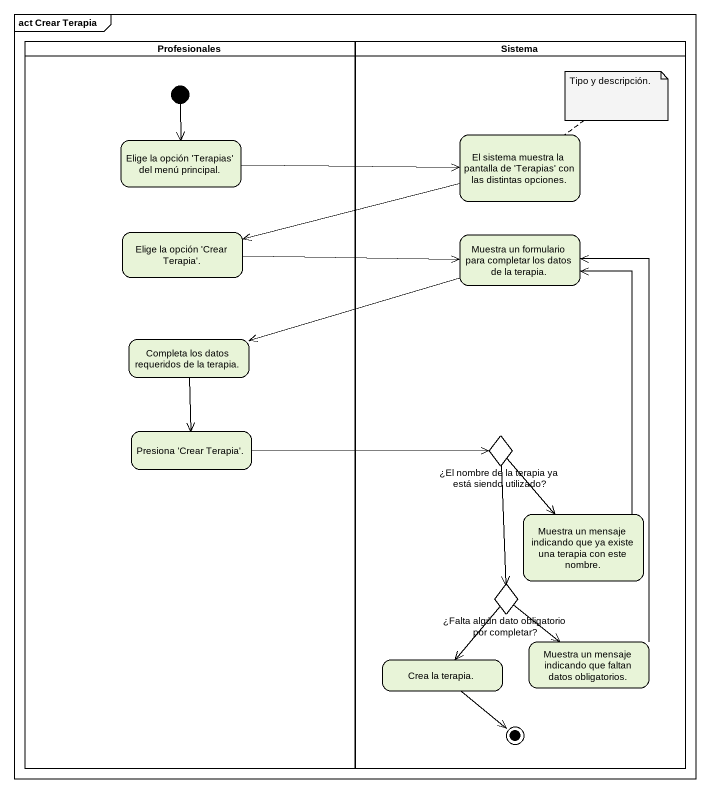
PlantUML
@startuml
mainframe act Crear Terapia
hide empty description
state Profesionales <<partition>> {
  state "Elige la opción 'Terapias' del menú principal." as Elige_la_opción_Terapias
  state "Elige la opción 'Crear Terapia'." as Elige_la_opción_Crear
  state "Completa los datos requeridos de la terapia." as Completa_los_datos
  state "Presiona 'Crear Terapia'." as Presiona_Crear_Terapia
  [*] --> Elige_la_opción_Terapias
}
state Sistema <<partition>> {
  state "El sistema muestra la pantalla de 'Terapias' con las distintas opciones." as El_sistema_muestra_la
  state "Muestra un formulario para completar los datos de la terapia." as Muestra_un_formulario_para
  state "¿El nombre de la terapia ya está siendo utilizado?" as El_nombre_de_la_terapia_ya <<choice>>
  state "Muestra un mensaje indicando que ya existe una terapia con este nombre." as Muestra_un_mensaje
  state "¿Falta algún dato obligatorio por completar?" as Falta_algún_dato <<choice>>
  state "Crea la terapia." as Crea_la_terapia
  state "Muestra un mensaje indicando que faltan datos obligatorios." as Muestra_un_mensaje_2
  Crea_la_terapia --> [*]
}
Elige_la_opción_Terapias -right-> El_sistema_muestra_la
El_sistema_muestra_la -left-> Elige_la_opción_Crear
Elige_la_opción_Crear -right-> Muestra_un_formulario_para
Muestra_un_formulario_para -left-> Completa_los_datos
Completa_los_datos --> Presiona_Crear_Terapia
Presiona_Crear_Terapia -right-> El_nombre_de_la_terapia_ya
El_nombre_de_la_terapia_ya --> Muestra_un_mensaje
El_nombre_de_la_terapia_ya --> Falta_algún_dato
Muestra_un_mensaje -up-> Muestra_un_formulario_para
Falta_algún_dato --> Crea_la_terapia
Falta_algún_dato --> Muestra_un_mensaje_2
Muestra_un_mensaje_2 -up-> Muestra_un_formulario_para
note top of El_sistema_muestra_la : Tipo y descripción.
@enduml
